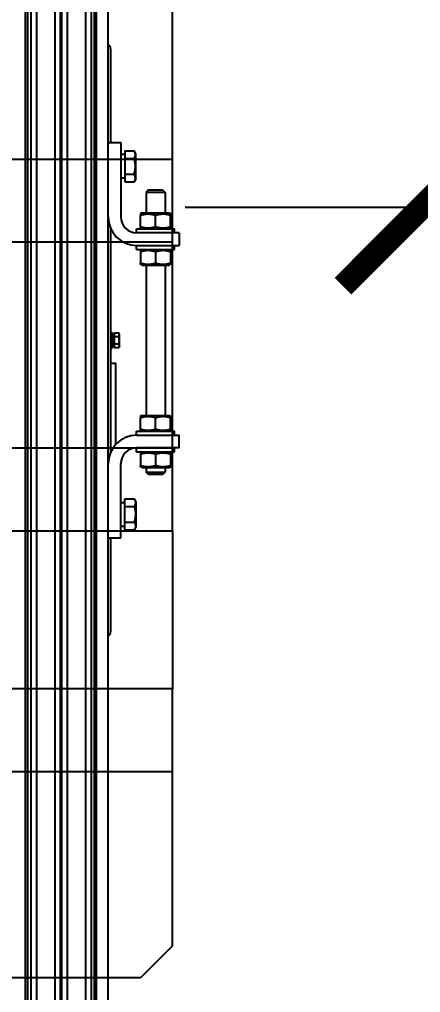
# Model space of a CAD drawing. Header units: millimetres. Extents: x -383313 to -161684, y -117025 to 99224.
# Drawn here: x -347590 to -347336, y -9714 to -9098 of the extents above; entities that cross this region are included whole.
import ezdxf

# ---------------------------------------------------------------- set-up
doc = ezdxf.new("R2010")
doc.units = ezdxf.units.MM
doc.header["$MEASUREMENT"] = 0
doc.layers.get('Defpoints').update_dxf_attribs({"color": 31})
doc.layers.add('001__КОНСТРУКТИВ__размеры внутр.', color=7, linetype='Continuous')
doc.layers.add('PV-F89', color=7, linetype='Continuous')
doc.styles.add('PSTUDIO', font='arial.ttf')
doc.dimstyles.new('PS_TICK', dxfattribs={"dimscale": 100, "dimtxt": 2.5, "dimasz": 1, "dimexe": 2, "dimexo": 2, "dimgap": 1, "dimtad": 1, "dimdec": 0, "dimzin": 0, "dimdsep": 46, "dimtxsty": 'PSTUDIO', "dimblk": 'ARCHTICK', "dimcen": 2, "dimdle": 1.5, "dimse1": 1, "dimse2": 1, "dimadec": 0, "dimazin": 0, "dimtfac": 1, "dimtdec": 0, "dimtix": 1, "dimtmove": 1, "dimatfit": 3, "dimldrblk": 'ARCHTICK', "dimfxl": 1, "dimtolj": 1, "dimtzin": 0, "dimarcsym": 0})

# ---------------------------------------------------------------- blocks, each defined once
blk = doc.blocks.new('паллета1')
at = {"color": 44}
for p, q in [((282.5, 600), (182.5, 600)), ((282.5, -600), (282.5, 600)), ((335, 600), (282.5, 600)), ((465, 600), (335, 600)), ((335, 600), (335, -600)), ((465, -600), (465, 600)), ((517.5, 600), (465, 600)), ((517.5, 600), (617.5, 600)), ((517.5, -600), (517.5, 600)), ((617.5, 600), (617.5, -600)), ((670, 600), (617.5, 600)), ((780, 600), (670, 600)), ((670, 600), (670, -600)), ((780, 600), (800, 580)), ((800, -580), (800, 580))]:
    blk.add_line(p, q, dxfattribs=at)
blk = doc.blocks.new('*U149')
at = {"layer": 'PV-F89'}
for p, q in [((1757.85, 941.37), (3037.85, 941.37)), ((3037.85, 939.92), (1757.85, 939.92)), ((3037.85, 937.91), (1757.85, 937.91)), ((3037.85, 934.41), (1757.85, 934.41)), ((3037.85, 922.73), (1757.85, 922.73)), ((3037.85, 919.23), (1757.85, 919.23)), ((3037.85, 918.45), (1757.85, 918.45)), ((3037.85, 914.95), (1757.85, 914.95)), ((3037.85, 903.27), (1757.85, 903.27)), ((3037.85, 899.77), (1757.85, 899.77)), ((3037.85, 897.76), (1757.85, 897.76)), ((1757.85, 896.37), (3037.85, 896.37)), ((1757.85, 888.87), (3037.85, 888.87)), ((2272.85, 887.37), (2213.55, 887.37)), ((2272.85, 888.87), (2272.85, 880.87)), ((2468.66, 887.37), (2327.04, 887.37)), ((2383.35, 887.37), (2383.35, 884.02)), ((2392.85, 887.37), (2392.85, 886.37)), ((2402.85, 886.37), (2392.85, 886.37)), ((2394.15, 886.37), (2394.15, 885.17)), ((2401.55, 886.37), (2401.55, 885.17)), ((2402.85, 887.37), (2402.85, 886.37)), ((2522.85, 888.87), (2522.85, 880.87)), ((2582.15, 887.37), (2522.85, 887.37)), ((2272.85, 880.87), (2319.85, 880.87)), ((2280.35, 880.87), (2280.35, 878.37)), ((2295.35, 880.87), (2295.35, 878.37)), ((2332.14, 884.02), (2347.85, 884.02)), ((2347.85, 884.02), (2383.35, 884.02)), ((2395.54, 885.17), (2393.23, 885.17)), ((2393.23, 885.17), (2393.23, 882.2)), ((2394.15, 881.67), (2393.23, 882.2)), ((2394.15, 881.67), (2401.55, 881.67)), ((2400.16, 885.17), (2395.54, 885.17)), ((2395.54, 885.17), (2395.54, 882.2)), ((2402.47, 885.17), (2400.16, 885.17)), ((2400.16, 885.17), (2400.16, 882.2)), ((2401.55, 881.67), (2402.47, 882.2)), ((2402.47, 885.17), (2402.47, 882.2)), ((2522.85, 880.87), (2475.85, 880.87)), ((2500.35, 878.37), (2500.35, 880.87)), ((2515.35, 878.37), (2515.35, 880.87)), ((2278.03, 878.37), (2282.94, 878.37)), ((2278.03, 878.37), (2278.03, 872.41)), ((2282.94, 878.37), (2292.76, 878.37)), ((2282.94, 878.37), (2282.94, 872.41)), ((2292.76, 878.37), (2297.66, 878.37)), ((2292.76, 878.37), (2292.76, 872.41)), ((2297.66, 878.37), (2297.66, 872.41)), ((2502.94, 878.37), (2498.03, 878.37)), ((2498.03, 878.37), (2498.03, 872.41)), ((2512.76, 878.37), (2502.94, 878.37)), ((2502.94, 878.37), (2502.94, 872.41)), ((2517.66, 878.37), (2512.76, 878.37)), ((2512.76, 878.37), (2512.76, 872.41)), ((2517.66, 878.37), (2517.66, 872.41)), ((2279.85, 871.37), (2278.03, 872.41)), ((2295.85, 871.37), (2279.85, 871.37)), ((2295.85, 871.37), (2297.66, 872.41)), ((2317.35, 867.37), (2317.93, 868.37)), ((2325.92, 868.37), (2318.78, 868.37)), ((2327.35, 867.37), (2326.77, 868.37)), ((2327.35, 870.87), (2327.35, 846.87)), ((2327.35, 870.87), (2329.85, 870.87)), ((2329.85, 843.87), (2329.85, 870.87)), ((2337.85, 870.87), (2337.85, 843.87)), ((2337.85, 870.87), (2340.35, 870.87)), ((2340.35, 870.87), (2340.35, 846.87)), ((2340.35, 867.37), (2340.93, 868.37)), ((2341.78, 868.37), (2348.92, 868.37)), ((2350.35, 867.37), (2349.77, 868.37)), ((2445.35, 867.37), (2445.93, 868.37)), ((2453.92, 868.37), (2446.78, 868.37)), ((2455.35, 867.37), (2454.77, 868.37)), ((2455.35, 870.87), (2455.35, 846.87)), ((2455.35, 870.87), (2457.85, 870.87)), ((2457.85, 870.87), (2457.85, 843.87)), ((2465.85, 870.87), (2468.35, 870.87)), ((2465.85, 843.87), (2465.85, 870.87)), ((2468.35, 870.87), (2468.35, 846.87)), ((2468.35, 867.37), (2468.93, 868.37)), ((2469.78, 868.37), (2476.92, 868.37)), ((2478.35, 867.37), (2477.77, 868.37)), ((2499.85, 871.37), (2498.03, 872.41)), ((2499.85, 871.37), (2515.85, 871.37)), ((2515.85, 871.37), (2517.66, 872.41)), ((2312.95, 863.27), (2314.55, 864.87)), ((2312.95, 854.47), (2312.95, 863.27)), ((2314.55, 864.87), (2314.55, 852.87)), ((2317.35, 864.87), (2314.55, 864.87)), ((2317.35, 867.37), (2317.35, 858.87)), ((2350.35, 867.37), (2350.35, 858.87)), ((2445.35, 864.87), (2350.35, 864.87)), ((2445.35, 867.37), (2445.35, 858.87)), ((2478.35, 867.37), (2478.35, 858.87)), ((2491.35, 864.87), (2478.35, 864.87)), ((2491.35, 852.87), (2491.35, 864.87)), ((2492.95, 863.27), (2491.35, 864.87)), ((2492.95, 863.27), (2492.95, 854.47)), ((2317.35, 858.87), (2317.35, 850.37)), ((2325.92, 858.87), (2318.78, 858.87)), ((2341.78, 858.87), (2348.92, 858.87)), ((2350.35, 858.87), (2350.35, 850.37)), ((2445.35, 858.87), (2445.35, 850.37)), ((2453.92, 858.87), (2446.78, 858.87)), ((2469.78, 858.87), (2476.92, 858.87)), ((2478.35, 858.87), (2478.35, 850.37)), ((2312.95, 854.47), (2314.55, 852.87)), ((2317.35, 852.87), (2314.55, 852.87)), ((2317.35, 850.37), (2317.93, 849.37)), ((2325.92, 849.37), (2318.78, 849.37)), ((2327.35, 850.37), (2326.77, 849.37)), ((2340.35, 850.37), (2340.93, 849.37)), ((2341.78, 849.37), (2348.92, 849.37)), ((2350.35, 850.37), (2349.77, 849.37)), ((2445.35, 852.87), (2350.35, 852.87)), ((2445.35, 850.37), (2445.93, 849.37)), ((2453.92, 849.37), (2446.78, 849.37)), ((2455.35, 850.37), (2454.77, 849.37)), ((2468.35, 850.37), (2468.93, 849.37)), ((2469.78, 849.37), (2476.92, 849.37)), ((2478.35, 850.37), (2477.77, 849.37)), ((2491.35, 852.87), (2478.35, 852.87)), ((2492.95, 854.47), (2491.35, 852.87)), ((2327.35, 846.87), (2329.85, 846.87)), ((2329.85, 843.87), (2337.85, 843.87)), ((2337.85, 846.87), (2340.35, 846.87)), ((2455.35, 846.87), (2457.85, 846.87)), ((2465.85, 843.87), (2457.85, 843.87)), ((2465.85, 846.87), (2468.35, 846.87))]:
    blk.add_line(p, q, dxfattribs=at)
for centre, radius, start, end in [((2213.55, 890.57), 3.2, 212.08995, 270), ((2319.85, 870.87), 18, 0, 90), ((2475.85, 870.87), 18, 90, 180), ((2582.15, 890.57), 3.2, 270, 327.91005), ((2319.85, 870.87), 10, 0, 90), ((2475.85, 870.87), 10, 90, 180)]:
    blk.add_arc(centre, radius, start, end, dxfattribs=at)
for points, weights in [([(2393.23, 882.2), (2394.39, 881.53), (2395.54, 882.2)], [1.10447333225, 1.27533595138, 1.10447333224]), ([(2395.54, 882.2), (2397.85, 881.53), (2400.16, 882.2)], [1.10447333225, 1.27533595138, 1.10447333224]), ([(2400.16, 882.2), (2401.31, 881.53), (2402.47, 882.2)], [1.10447333225, 1.27533595138, 1.10447333224]), ([(2282.94, 872.41), (2280.49, 871), (2278.03, 872.41)], [1.22364575665, 1.41294441399, 1.22364575665]), ([(2292.76, 872.41), (2287.85, 871), (2282.94, 872.41)], [1.22364575665, 1.41294441399, 1.22364575665]), ([(2297.66, 872.41), (2295.21, 871), (2292.76, 872.41)], [1.22364575665, 1.41294441399, 1.22364575665]), ([(2317.93, 868.37), (2317.93, 868.37), (2318.78, 868.37)], [1.39595654066, 1.39595654066, 1.29573137036]), ([(2318.78, 868.37), (2317.19, 863.62), (2318.78, 858.87)], [1.29573137036, 1.49618171095, 1.29573137036]), ([(2326.77, 868.37), (2326.77, 868.37), (2325.92, 868.37)], [1.39595654066, 1.39595654066, 1.29573137036]), ([(2325.92, 868.37), (2327.51, 863.62), (2325.92, 858.87)], [1.29573137036, 1.49618171095, 1.29573137036]), ([(2340.93, 868.37), (2340.93, 868.37), (2341.78, 868.37)], [1.39595654066, 1.39595654066, 1.29573137036]), ([(2341.78, 868.37), (2340.19, 863.62), (2341.78, 858.87)], [1.29573137036, 1.49618171095, 1.29573137036]), ([(2349.77, 868.37), (2349.77, 868.37), (2348.92, 868.37)], [1.39595654066, 1.39595654066, 1.29573137036]), ([(2348.92, 868.37), (2350.51, 863.62), (2348.92, 858.87)], [1.29573137036, 1.49618171095, 1.29573137036]), ([(2445.93, 868.37), (2445.93, 868.37), (2446.78, 868.37)], [1.39595654066, 1.39595654066, 1.29573137036]), ([(2446.78, 868.37), (2445.19, 863.62), (2446.78, 858.87)], [1.29573137036, 1.49618171095, 1.29573137036]), ([(2454.77, 868.37), (2454.77, 868.37), (2453.92, 868.37)], [1.39595654066, 1.39595654066, 1.29573137036]), ([(2453.92, 868.37), (2455.51, 863.62), (2453.92, 858.87)], [1.29573137036, 1.49618171095, 1.29573137036]), ([(2468.93, 868.37), (2468.93, 868.37), (2469.78, 868.37)], [1.39595654066, 1.39595654066, 1.29573137036]), ([(2469.78, 868.37), (2468.19, 863.62), (2469.78, 858.87)], [1.29573137036, 1.49618171095, 1.29573137036]), ([(2477.77, 868.37), (2477.77, 868.37), (2476.92, 868.37)], [1.39595654066, 1.39595654066, 1.29573137036]), ([(2476.92, 868.37), (2478.51, 863.62), (2476.92, 858.87)], [1.29573137036, 1.49618171095, 1.29573137036]), ([(2498.03, 872.41), (2500.49, 871), (2502.94, 872.41)], [1.22364575665, 1.41294441399, 1.22364575665]), ([(2502.94, 872.41), (2507.85, 871), (2512.76, 872.41)], [1.22364575665, 1.41294441399, 1.22364575665]), ([(2512.76, 872.41), (2515.21, 871), (2517.66, 872.41)], [1.22364575665, 1.41294441399, 1.22364575665]), ([(2318.78, 858.87), (2317.19, 854.12), (2318.78, 849.37)], [1.29573137036, 1.49618171095, 1.29573137036]), ([(2325.92, 858.87), (2327.51, 854.12), (2325.92, 849.37)], [1.29573137036, 1.49618171095, 1.29573137036]), ([(2341.78, 858.87), (2340.19, 854.12), (2341.78, 849.37)], [1.29573137036, 1.49618171095, 1.29573137036]), ([(2348.92, 858.87), (2350.51, 854.12), (2348.92, 849.37)], [1.29573137036, 1.49618171095, 1.29573137036]), ([(2446.78, 858.87), (2445.19, 854.12), (2446.78, 849.37)], [1.29573137036, 1.49618171095, 1.29573137036]), ([(2453.92, 858.87), (2455.51, 854.12), (2453.92, 849.37)], [1.29573137036, 1.49618171095, 1.29573137036]), ([(2469.78, 858.87), (2468.19, 854.12), (2469.78, 849.37)], [1.29573137036, 1.49618171095, 1.29573137036]), ([(2476.92, 858.87), (2478.51, 854.12), (2476.92, 849.37)], [1.29573137036, 1.49618171095, 1.29573137036]), ([(2318.78, 849.37), (2317.93, 849.37), (2317.93, 849.37)], [1.29573137036, 1.39595654066, 1.39595654066]), ([(2325.92, 849.37), (2326.77, 849.37), (2326.77, 849.37)], [1.29573137036, 1.39595654066, 1.39595654066]), ([(2341.78, 849.37), (2340.93, 849.37), (2340.93, 849.37)], [1.29573137036, 1.39595654066, 1.39595654066]), ([(2348.92, 849.37), (2349.77, 849.37), (2349.77, 849.37)], [1.29573137036, 1.39595654066, 1.39595654066]), ([(2446.78, 849.37), (2445.93, 849.37), (2445.93, 849.37)], [1.29573137036, 1.39595654066, 1.39595654066]), ([(2453.92, 849.37), (2454.77, 849.37), (2454.77, 849.37)], [1.29573137036, 1.39595654065, 1.39595654066]), ([(2469.78, 849.37), (2468.93, 849.37), (2468.93, 849.37)], [1.29573137036, 1.39595654066, 1.39595654066]), ([(2476.92, 849.37), (2477.77, 849.37), (2477.77, 849.37)], [1.29573137036, 1.39595654066, 1.39595654066])]:
    blk.add_rational_spline(points, weights, degree=2, dxfattribs=at)
blk = doc.blocks.new('_ArchTick')
at = {"color": 0, "linetype": 'ByBlock', "const_width": 0.15}
blk.add_lwpolyline([(-0.5, -0.5), (0.5, 0.5)], dxfattribs=at)
blk = doc.blocks.new('*D254')
at = {"layer": '001__КОНСТРУКТИВ__размеры внутр.', "color": 0, "lineweight": -2, "ltscale": 100, "transparency": 16777216}
blk.add_line((-347485.51, -9217.13), (-345185.51, -9217.13), dxfattribs=at)
at = {"layer": 'Defpoints', "color": 0, "ltscale": 100, "transparency": 16777216}
for p in [(-347335.51, -8492.09), (-345335.51, -8492.09), (-345335.51, -9217.13)]:
    blk.add_point(p, dxfattribs=at)
at = {"layer": '001__КОНСТРУКТИВ__размеры внутр.', "color": 0, "lineweight": -2, "ltscale": 100, "transparency": 16777216, "xscale": 100, "yscale": 100, "zscale": 100, "rotation": 180}
blk.add_blockref('_ArchTick', (-347335.51, -9217.13), dxfattribs=at)
at = {"layer": '001__КОНСТРУКТИВ__размеры внутр.', "color": 0, "lineweight": -2, "ltscale": 100, "transparency": 16777216, "xscale": 100, "yscale": 100, "zscale": 100}
blk.add_blockref('_ArchTick', (-345335.51, -9217.13), dxfattribs=at)
at = {"layer": '001__КОНСТРУКТИВ__размеры внутр.', "color": 0, "ltscale": 100, "transparency": 16777216, "insert": (-346335.51, -8989.49), "char_height": 250, "attachment_point": 5, "style": 'PSTUDIO'}
blk.add_mtext('\\A1;2000', dxfattribs=at)

msp = doc.modelspace()

# ---------------------------------------------------------------- block references
at = {"color": 2, "rotation": 270}
msp.add_blockref('паллета1', (-348093.40006, -8904.25401), dxfattribs=at)
at = {"layer": 'PV-F89', "rotation": 90}
msp.add_blockref('*U149', (-346645.27125, -11699.18271), dxfattribs=at)

# ---------------------------------------------------------------- dimensions: what is measured, and where the dimension line sits
at = {"layer": '001__КОНСТРУКТИВ__размеры внутр.', "ltscale": 100}
dim = msp.add_linear_dim(base=(-345335.51332, -9217.13039), p1=(-347335.51332, -8492.09281), p2=(-345335.51332, -8492.09281), dimstyle='PS_TICK', dxfattribs=at)
dim.commit()
dim.dimension.update_dxf_attribs({"geometry": '*D254', "text_midpoint": (-346335.51332, -8989.48714)})

doc.saveas('drawing.dxf')
